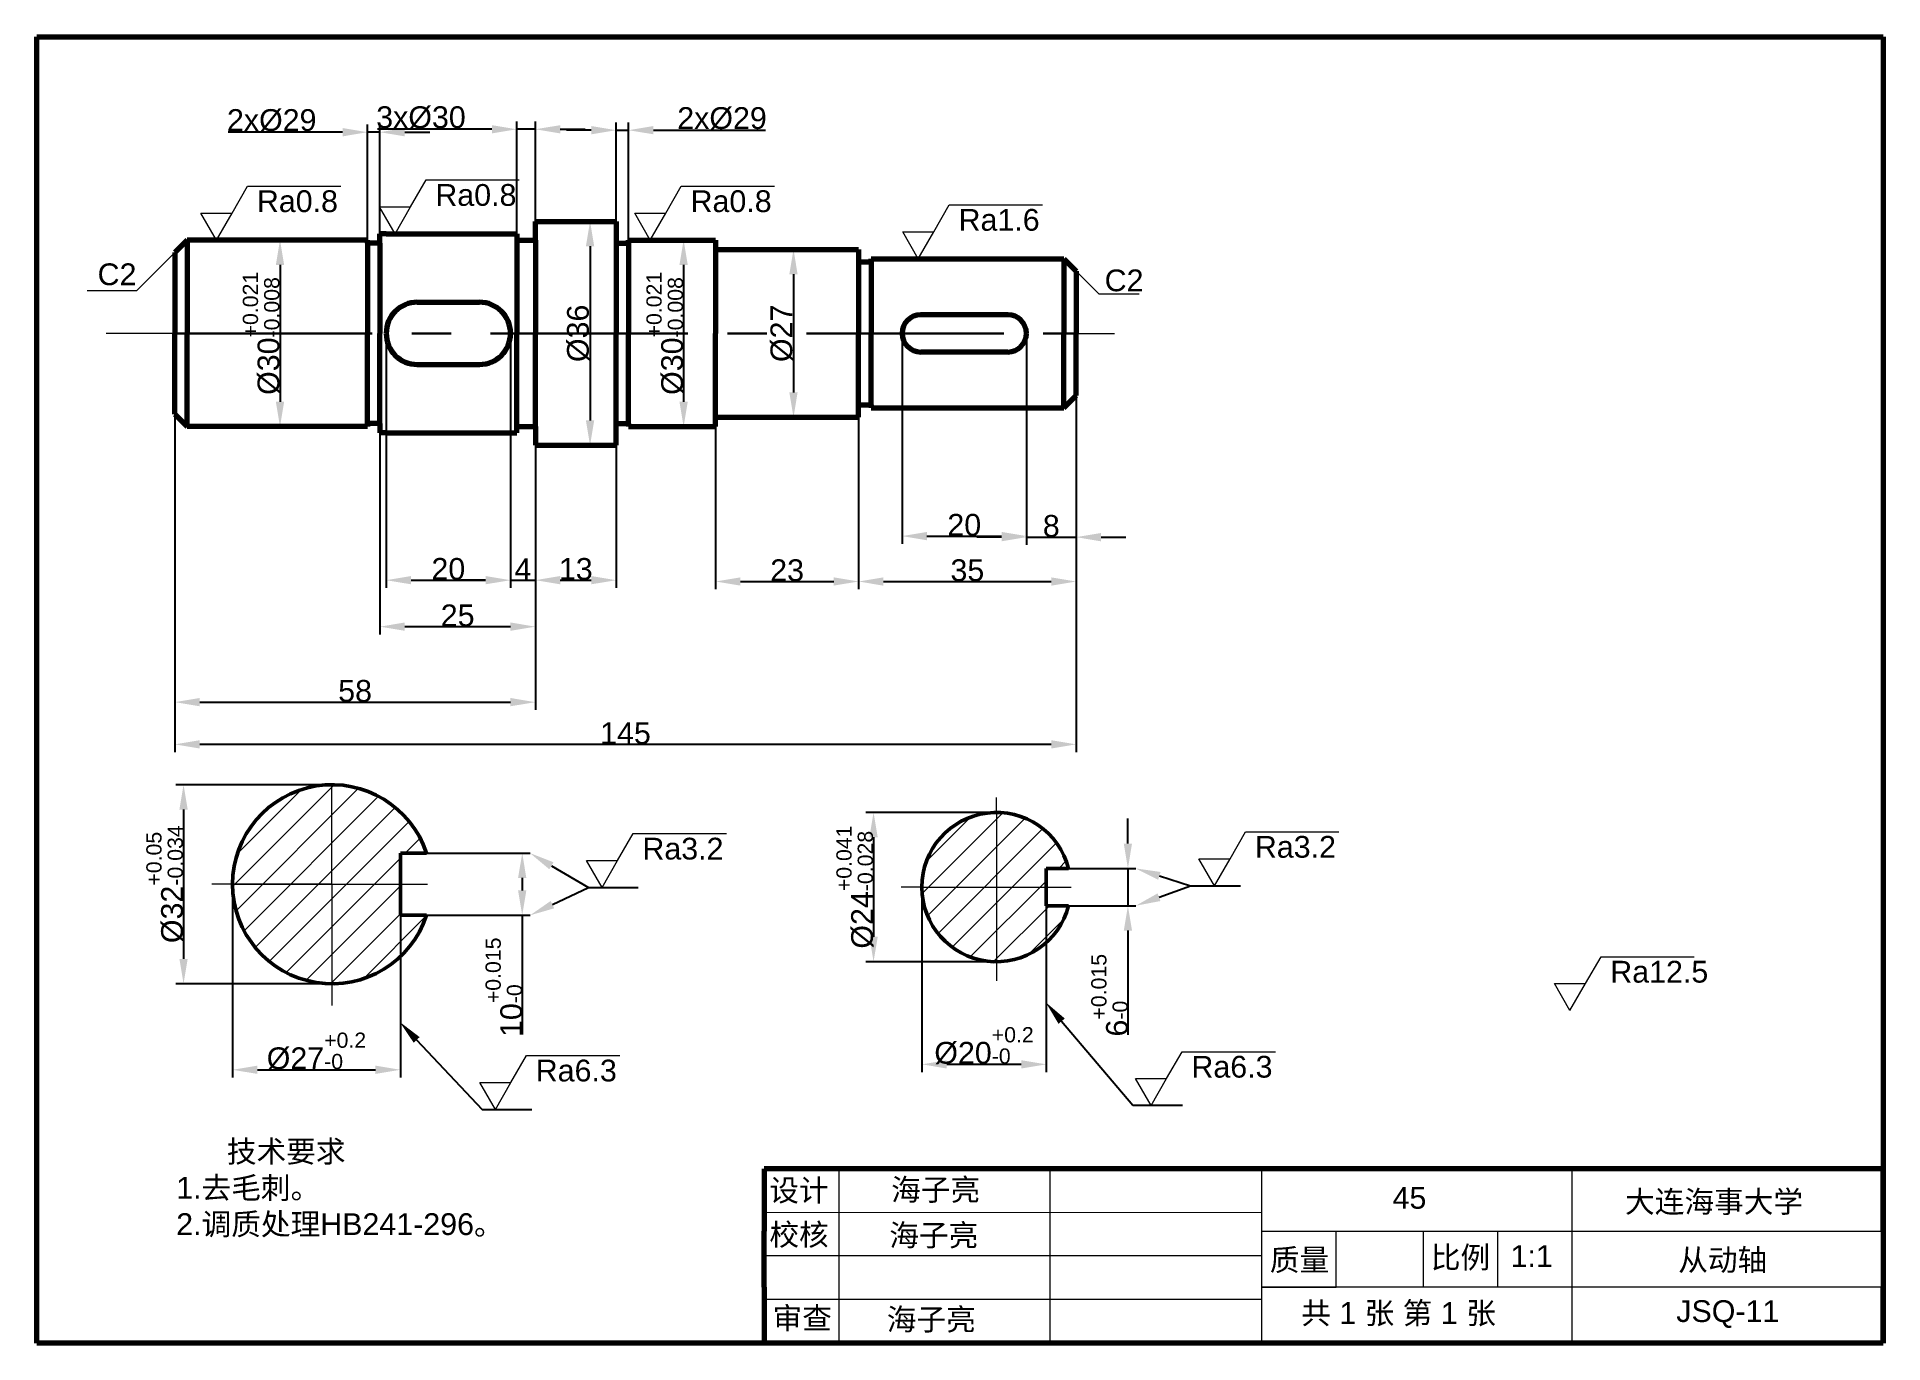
# Model space of a CAD drawing. Header units: millimetres. Extents: x 1792 to 2089, y 1855 to 2065.
import ezdxf
from ezdxf import colors
from ezdxf.entities.mleader import LeaderData, LeaderLine
from ezdxf.math import Vec2, Vec3

# ---------------------------------------------------------------- set-up
doc = ezdxf.new("R2010")
doc.units = ezdxf.units.MM
doc.linetypes.add('CENTER', pattern=[50.8, 31.75, -6.35, 6.35, -6.35])
doc.layers.get('0').update_dxf_attribs({"color": 255, "lineweight": 70})
for name, color, linetype, lineweight in [('中心线', 1, 'CENTER', 30), ('粗', 7, 'Continuous', 70), ('粗实线', 7, 'Continuous', 70), ('细实线', 3, 'Continuous', 35)]:
    doc.layers.add(name, color=color, linetype=linetype, lineweight=lineweight)
doc.styles.get("Standard").update_dxf_attribs({"font": 'arial.ttf'})
doc.dimstyles.new('公差', dxfattribs={"dimtxt": 3.5, "dimasz": 4, "dimexe": 1.25, "dimexo": 0, "dimgap": 0, "dimtad": 1, "dimdec": 0, "dimdsep": 46, "dimtxsty": 'Standard', "dimcen": 2.5, "dimadec": 0, "dimazin": 0, "dimtol": 1, "dimtm": 1e-09, "dimtfac": 0.7, "dimtdec": 3, "dimtmove": 0, "dimatfit": 3, "dimfxl": 1, "dimarcsym": 0})
doc.dimstyles.new('直径线性', dxfattribs={"dimtxt": 3.5, "dimasz": 4, "dimexe": 1.25, "dimexo": 0, "dimgap": 0, "dimtad": 1, "dimdsep": 46, "dimtxsty": 'Standard', "dimcen": 2.5, "dimadec": 0, "dimazin": 0, "dimtfac": 1, "dimtmove": 0, "dimatfit": 3, "dimfxl": 1, "dimarcsym": 0})
doc.dimstyles.new('线性', dxfattribs={"dimtxt": 3.5, "dimasz": 4, "dimexe": 1.25, "dimexo": 0, "dimgap": 0, "dimtad": 1, "dimdsep": 46, "dimtxsty": 'Standard', "dimcen": 2.5, "dimadec": 0, "dimazin": 0, "dimtfac": 1, "dimtmove": 0, "dimatfit": 3, "dimfxl": 1, "dimarcsym": 0})

# ---------------------------------------------------------------- blocks, each defined once
blk = doc.blocks.new('*D50')
at = {"layer": 'Defpoints', "color": 0, "lineweight": -2, "transparency": 16777216}
for p, q in [((1871.96, 2002.01), (1871.96, 1968.6)), ((1846.96, 2001.01), (1846.96, 1968.6)), ((1850.96, 1969.85), (1867.96, 1969.85))]:
    blk.add_line(p, q, dxfattribs=at)
at = {"layer": 'Defpoints', "color": 0, "transparency": 16777216}
for p in [(1871.96, 2002.01), (1846.96, 2001.01), (1871.96, 1969.85)]:
    blk.add_point(p, dxfattribs=at)
for points in [[(1850.96, 1970.52), (1850.96, 1969.18), (1846.96, 1969.85)], [(1867.96, 1970.52), (1867.96, 1969.18), (1871.96, 1969.85)]]:
    blk.add_solid(points, dxfattribs=at)
at = {"layer": 'Defpoints', "color": 0, "transparency": 16777216, "insert": (1859.46, 1971.64), "char_height": 3.5, "attachment_point": 5}
blk.add_mtext('25', dxfattribs=at)
blk = doc.blocks.new('*D51')
at = {"layer": 'Defpoints', "color": 0, "lineweight": -2, "transparency": 16777216}
for p, q in [((1847.96, 2017.01), (1847.96, 1976.07)), ((1867.96, 2017.01), (1867.96, 1976.07)), ((1851.96, 1977.32), (1863.96, 1977.32))]:
    blk.add_line(p, q, dxfattribs=at)
at = {"layer": 'Defpoints', "color": 0, "transparency": 16777216}
for p in [(1847.96, 2017.01), (1867.96, 2017.01), (1867.96, 1977.32)]:
    blk.add_point(p, dxfattribs=at)
for points in [[(1851.96, 1977.99), (1851.96, 1976.66), (1847.96, 1977.32)], [(1863.96, 1977.99), (1863.96, 1976.66), (1867.96, 1977.32)]]:
    blk.add_solid(points, dxfattribs=at)
at = {"layer": 'Defpoints', "color": 0, "transparency": 16777216, "insert": (1857.96, 1979.11), "char_height": 3.5, "attachment_point": 5}
blk.add_mtext('20', dxfattribs=at)
blk = doc.blocks.new('*D52')
at = {"layer": 'Defpoints', "color": 0, "lineweight": -2, "transparency": 16777216}
for p, q in [((1867.96, 2017.01), (1867.96, 1976.07)), ((1871.96, 2017.01), (1871.96, 1976.07)), ((1863.96, 1977.32), (1859.96, 1977.32)), ((1867.96, 1977.32), (1871.96, 1977.32)), ((1875.96, 1977.32), (1879.96, 1977.32))]:
    blk.add_line(p, q, dxfattribs=at)
at = {"layer": 'Defpoints', "color": 0, "transparency": 16777216}
for p in [(1867.96, 2017.01), (1871.96, 2017.01), (1871.96, 1977.32)]:
    blk.add_point(p, dxfattribs=at)
for points in [[(1863.96, 1977.99), (1863.96, 1976.66), (1867.96, 1977.32)], [(1875.96, 1977.99), (1875.96, 1976.66), (1871.96, 1977.32)]]:
    blk.add_solid(points, dxfattribs=at)
at = {"layer": 'Defpoints', "color": 0, "transparency": 16777216, "insert": (1869.96, 1979.07), "char_height": 3.5, "attachment_point": 5}
blk.add_mtext('4', dxfattribs=at)
blk = doc.blocks.new('*D53')
at = {"layer": 'Defpoints', "color": 0, "lineweight": -2, "transparency": 16777216}
for p, q in [((1958.96, 2007.01), (1958.96, 1949.68)), ((1813.96, 2004.01), (1813.96, 1949.68)), ((1817.96, 1950.93), (1954.96, 1950.93))]:
    blk.add_line(p, q, dxfattribs=at)
at = {"layer": 'Defpoints', "color": 0, "transparency": 16777216}
for p in [(1958.96, 2007.01), (1813.96, 2004.01), (1958.96, 1950.93)]:
    blk.add_point(p, dxfattribs=at)
for points in [[(1817.96, 1951.59), (1817.96, 1950.26), (1813.96, 1950.93)], [(1954.96, 1951.59), (1954.96, 1950.26), (1958.96, 1950.93)]]:
    blk.add_solid(points, dxfattribs=at)
at = {"layer": 'Defpoints', "color": 0, "transparency": 16777216, "insert": (1886.46, 1952.71), "char_height": 3.5, "attachment_point": 5}
blk.add_mtext('145', dxfattribs=at)
blk = doc.blocks.new('*D54')
at = {"layer": 'Defpoints', "color": 0, "lineweight": -2, "transparency": 16777216}
for p, q in [((1813.96, 2004.01), (1813.96, 1956.46)), ((1871.96, 2002.01), (1871.96, 1956.46)), ((1817.96, 1957.71), (1867.96, 1957.71))]:
    blk.add_line(p, q, dxfattribs=at)
at = {"layer": 'Defpoints', "color": 0, "transparency": 16777216}
for p in [(1813.96, 2004.01), (1871.96, 2002.01), (1871.96, 1957.71)]:
    blk.add_point(p, dxfattribs=at)
for points in [[(1817.96, 1958.38), (1817.96, 1957.05), (1813.96, 1957.71)], [(1867.96, 1958.38), (1867.96, 1957.05), (1871.96, 1957.71)]]:
    blk.add_solid(points, dxfattribs=at)
at = {"layer": 'Defpoints', "color": 0, "transparency": 16777216, "insert": (1842.96, 1959.5), "char_height": 3.5, "attachment_point": 5}
blk.add_mtext('58', dxfattribs=at)
blk = doc.blocks.new('*D55')
at = {"layer": 'Defpoints', "color": 0, "lineweight": -2, "transparency": 16777216}
for p, q in [((1871.96, 1999.01), (1871.96, 1976.07)), ((1884.96, 1999.01), (1884.96, 1976.07)), ((1875.96, 1977.32), (1880.96, 1977.32))]:
    blk.add_line(p, q, dxfattribs=at)
at = {"layer": 'Defpoints', "color": 0, "transparency": 16777216}
for p in [(1871.96, 1999.01), (1884.96, 1999.01), (1884.96, 1977.32)]:
    blk.add_point(p, dxfattribs=at)
for points in [[(1875.96, 1977.99), (1875.96, 1976.66), (1871.96, 1977.32)], [(1880.96, 1977.99), (1880.96, 1976.66), (1884.96, 1977.32)]]:
    blk.add_solid(points, dxfattribs=at)
at = {"layer": 'Defpoints', "color": 0, "transparency": 16777216, "insert": (1878.46, 1979.11), "char_height": 3.5, "attachment_point": 5}
blk.add_mtext('13', dxfattribs=at)
blk = doc.blocks.new('*D56')
at = {"layer": 'Defpoints', "color": 0, "lineweight": -2, "transparency": 16777216}
for p, q in [((1900.96, 2003.51), (1900.96, 1975.86)), ((1923.96, 2003.51), (1923.96, 1975.86)), ((1904.96, 1977.11), (1919.96, 1977.11))]:
    blk.add_line(p, q, dxfattribs=at)
at = {"layer": 'Defpoints', "color": 0, "transparency": 16777216}
for p in [(1900.96, 2003.51), (1923.96, 2003.51), (1923.96, 1977.11)]:
    blk.add_point(p, dxfattribs=at)
for points in [[(1904.96, 1977.78), (1904.96, 1976.45), (1900.96, 1977.11)], [(1919.96, 1977.78), (1919.96, 1976.45), (1923.96, 1977.11)]]:
    blk.add_solid(points, dxfattribs=at)
at = {"layer": 'Defpoints', "color": 0, "transparency": 16777216, "insert": (1912.46, 1978.9), "char_height": 3.5, "attachment_point": 5}
blk.add_mtext('23', dxfattribs=at)
blk = doc.blocks.new('*D57')
at = {"layer": 'Defpoints', "color": 0, "lineweight": -2, "transparency": 16777216}
for p, q in [((1923.96, 2017.01), (1923.96, 1975.86)), ((1958.96, 2017.01), (1958.96, 1975.86)), ((1927.96, 1977.11), (1954.96, 1977.11))]:
    blk.add_line(p, q, dxfattribs=at)
at = {"layer": 'Defpoints', "color": 0, "transparency": 16777216}
for p in [(1923.96, 2017.01), (1958.96, 2017.01), (1958.96, 1977.11)]:
    blk.add_point(p, dxfattribs=at)
for points in [[(1927.96, 1977.77), (1927.96, 1976.44), (1923.96, 1977.11)], [(1954.96, 1977.77), (1954.96, 1976.44), (1958.96, 1977.11)]]:
    blk.add_solid(points, dxfattribs=at)
at = {"layer": 'Defpoints', "color": 0, "transparency": 16777216, "insert": (1941.46, 1978.9), "char_height": 3.5, "attachment_point": 5}
blk.add_mtext('35', dxfattribs=at)
blk = doc.blocks.new('*D58')
at = {"layer": 'Defpoints', "color": 0, "lineweight": -2, "transparency": 16777216}
for p, q in [((1930.96, 2017.01), (1930.96, 1983.16)), ((1950.96, 2017.01), (1950.96, 1983.16)), ((1934.96, 1984.41), (1946.96, 1984.41))]:
    blk.add_line(p, q, dxfattribs=at)
at = {"layer": 'Defpoints', "color": 0, "transparency": 16777216}
for p in [(1930.96, 2017.01), (1950.96, 2017.01), (1950.96, 1984.41)]:
    blk.add_point(p, dxfattribs=at)
for points in [[(1934.96, 1985.08), (1934.96, 1983.74), (1930.96, 1984.41)], [(1946.96, 1985.08), (1946.96, 1983.74), (1950.96, 1984.41)]]:
    blk.add_solid(points, dxfattribs=at)
at = {"layer": 'Defpoints', "color": 0, "transparency": 16777216, "insert": (1940.96, 1986.2), "char_height": 3.5, "attachment_point": 5}
blk.add_mtext('20', dxfattribs=at)
blk = doc.blocks.new('*D59')
at = {"layer": 'Defpoints', "color": 0, "lineweight": -2, "transparency": 16777216}
for p, q in [((1950.96, 2017.01), (1950.96, 1982.99)), ((1958.96, 2017.01), (1958.96, 1982.99)), ((1946.96, 1984.24), (1942.96, 1984.24)), ((1950.96, 1984.24), (1958.96, 1984.24)), ((1962.96, 1984.24), (1966.96, 1984.24))]:
    blk.add_line(p, q, dxfattribs=at)
at = {"layer": 'Defpoints', "color": 0, "transparency": 16777216}
for p in [(1950.96, 2017.01), (1958.96, 2017.01), (1958.96, 1984.24)]:
    blk.add_point(p, dxfattribs=at)
for points in [[(1946.96, 1984.91), (1946.96, 1983.57), (1950.96, 1984.24)], [(1962.96, 1984.91), (1962.96, 1983.57), (1958.96, 1984.24)]]:
    blk.add_solid(points, dxfattribs=at)
at = {"layer": 'Defpoints', "color": 0, "transparency": 16777216, "insert": (1954.96, 1986.03), "char_height": 3.5, "attachment_point": 5}
blk.add_mtext('8', dxfattribs=at)
blk = doc.blocks.new('*D60')
at = {"color": 0, "lineweight": -2, "transparency": 16777216}
for p, q in [((1840.96, 2049.35), (1822.53, 2049.35)), ((1844.96, 2031.51), (1844.96, 2050.6)), ((1846.96, 2049.35), (1844.96, 2049.35)), ((1846.96, 2031.51), (1846.96, 2050.6)), ((1850.96, 2049.35), (1854.96, 2049.35))]:
    blk.add_line(p, q, dxfattribs=at)
at = {"color": 0, "transparency": 16777216}
for points in [[(1840.96, 2050.02), (1840.96, 2048.68), (1844.96, 2049.35)], [(1850.96, 2050.02), (1850.96, 2048.68), (1846.96, 2049.35)]]:
    blk.add_solid(points, dxfattribs=at)
at = {"layer": 'Defpoints', "color": 0, "transparency": 16777216}
for p in [(1846.96, 2049.35), (1844.96, 2031.51), (1846.96, 2031.51)]:
    blk.add_point(p, dxfattribs=at)
at = {"color": 0, "lineweight": 20, "transparency": 16777216, "insert": (1829.55, 2051.24), "char_height": 3.5, "attachment_point": 5}
blk.add_mtext('2x%%C29', dxfattribs=at)
blk = doc.blocks.new('*D61')
at = {"color": 0, "lineweight": -2, "transparency": 16777216}
for p, q in [((1864.96, 2049.82), (1846.58, 2049.82)), ((1868.96, 2032.01), (1868.96, 2051.07)), ((1871.96, 2049.82), (1868.96, 2049.82)), ((1871.96, 2032.01), (1871.96, 2051.07)), ((1875.96, 2049.82), (1879.96, 2049.82))]:
    blk.add_line(p, q, dxfattribs=at)
at = {"color": 0, "transparency": 16777216}
for points in [[(1864.96, 2050.48), (1864.96, 2049.15), (1868.96, 2049.82)], [(1875.96, 2050.48), (1875.96, 2049.15), (1871.96, 2049.82)]]:
    blk.add_solid(points, dxfattribs=at)
at = {"layer": 'Defpoints', "color": 0, "transparency": 16777216}
for p in [(1871.96, 2049.82), (1868.96, 2032.01), (1871.96, 2032.01)]:
    blk.add_point(p, dxfattribs=at)
at = {"color": 0, "lineweight": 20, "transparency": 16777216, "insert": (1853.56, 2051.7), "char_height": 3.5, "attachment_point": 5}
blk.add_mtext('3x%%C30', dxfattribs=at)
blk = doc.blocks.new('*D62')
at = {"color": 0, "lineweight": -2, "transparency": 16777216}
for p, q in [((1880.96, 2049.67), (1876.96, 2049.67)), ((1884.96, 2031.51), (1884.96, 2050.92)), ((1884.96, 2049.67), (1886.96, 2049.67)), ((1886.96, 2031.51), (1886.96, 2050.92)), ((1890.96, 2049.67), (1909.01, 2049.67))]:
    blk.add_line(p, q, dxfattribs=at)
at = {"color": 0, "transparency": 16777216}
for points in [[(1880.96, 2050.34), (1880.96, 2049.01), (1884.96, 2049.67)], [(1890.96, 2050.34), (1890.96, 2049.01), (1886.96, 2049.67)]]:
    blk.add_solid(points, dxfattribs=at)
at = {"layer": 'Defpoints', "color": 0, "transparency": 16777216}
for p in [(1886.96, 2049.67), (1884.96, 2031.51), (1886.96, 2031.51)]:
    blk.add_point(p, dxfattribs=at)
at = {"color": 0, "lineweight": 20, "transparency": 16777216, "insert": (1901.99, 2051.56), "char_height": 3.5, "attachment_point": 5}
blk.add_mtext('2x%%C29', dxfattribs=at)
blk = doc.blocks.new('*D63')
at = {"color": 0, "lineweight": -2, "transparency": 16777216}
for p, q in [((1815.96, 2032.01), (1832.13, 2032.01)), ((1830.88, 2028.01), (1830.88, 2006.01)), ((1815.96, 2002.01), (1832.13, 2002.01))]:
    blk.add_line(p, q, dxfattribs=at)
at = {"color": 0, "transparency": 16777216}
for points in [[(1830.21, 2028.01), (1831.55, 2028.01), (1830.88, 2032.01)], [(1830.21, 2006.01), (1831.55, 2006.01), (1830.88, 2002.01)]]:
    blk.add_solid(points, dxfattribs=at)
at = {"layer": 'Defpoints', "color": 0, "transparency": 16777216}
for p in [(1815.96, 2032.01), (1815.96, 2002.01), (1830.88, 2002.01)]:
    blk.add_point(p, dxfattribs=at)
at = {"color": 0, "lineweight": 20, "transparency": 16777216, "insert": (1827.9, 2017.01), "char_height": 3.5, "attachment_point": 5, "rotation": 90}
blk.add_mtext('%%C30{\\H2.45;\\S+0.021^ -0.008;}', dxfattribs=at)
blk = doc.blocks.new('*D64')
at = {"color": 0, "lineweight": -2, "transparency": 16777216}
for p, q in [((1884.96, 2035.01), (1879.51, 2035.01)), ((1880.76, 2031.01), (1880.76, 2003.01)), ((1884.96, 1999.01), (1879.51, 1999.01))]:
    blk.add_line(p, q, dxfattribs=at)
at = {"color": 0, "transparency": 16777216}
for points in [[(1880.09, 2031.01), (1881.43, 2031.01), (1880.76, 2035.01)], [(1880.09, 2003.01), (1881.43, 2003.01), (1880.76, 1999.01)]]:
    blk.add_solid(points, dxfattribs=at)
at = {"layer": 'Defpoints', "color": 0, "transparency": 16777216}
for p in [(1884.96, 2035.01), (1880.76, 1999.01), (1884.96, 1999.01)]:
    blk.add_point(p, dxfattribs=at)
at = {"color": 0, "lineweight": 20, "transparency": 16777216, "insert": (1878.87, 2017.01), "char_height": 3.5, "attachment_point": 5, "rotation": 90}
blk.add_mtext('%%c36', dxfattribs=at)
blk = doc.blocks.new('*D65')
at = {"color": 0, "lineweight": -2, "transparency": 16777216}
for p, q in [((1900.96, 2030.51), (1914.74, 2030.51)), ((1913.49, 2026.51), (1913.49, 2007.51)), ((1900.96, 2003.51), (1914.74, 2003.51))]:
    blk.add_line(p, q, dxfattribs=at)
at = {"color": 0, "transparency": 16777216}
for points in [[(1912.82, 2026.51), (1914.15, 2026.51), (1913.49, 2030.51)], [(1912.82, 2007.51), (1914.15, 2007.51), (1913.49, 2003.51)]]:
    blk.add_solid(points, dxfattribs=at)
at = {"layer": 'Defpoints', "color": 0, "transparency": 16777216}
for p in [(1900.96, 2030.51), (1900.96, 2003.51), (1913.49, 2003.51)]:
    blk.add_point(p, dxfattribs=at)
at = {"color": 0, "lineweight": 20, "transparency": 16777216, "insert": (1911.6, 2017.01), "char_height": 3.5, "attachment_point": 5, "rotation": 90}
blk.add_mtext('%%c27', dxfattribs=at)
blk = doc.blocks.new('*D66')
at = {"color": 0, "lineweight": -2, "transparency": 16777216}
for p, q in [((1886.96, 2032.01), (1897.06, 2032.01)), ((1895.81, 2028.01), (1895.81, 2006.01)), ((1886.96, 2002.01), (1897.06, 2002.01))]:
    blk.add_line(p, q, dxfattribs=at)
at = {"color": 0, "transparency": 16777216}
for points in [[(1895.14, 2028.01), (1896.48, 2028.01), (1895.81, 2032.01)], [(1895.14, 2006.01), (1896.48, 2006.01), (1895.81, 2002.01)]]:
    blk.add_solid(points, dxfattribs=at)
at = {"layer": 'Defpoints', "color": 0, "transparency": 16777216}
for p in [(1886.96, 2032.01), (1886.96, 2002.01), (1895.81, 2002.01)]:
    blk.add_point(p, dxfattribs=at)
at = {"color": 0, "lineweight": 20, "transparency": 16777216, "insert": (1892.83, 2017.01), "char_height": 3.5, "attachment_point": 5, "rotation": 90}
blk.add_mtext('%%C30{\\H2.45;\\S+0.021^ -0.008;}', dxfattribs=at)
blk = doc.blocks.new('新块')
at = {"layer": '细实线', "lineweight": 20}
for p, q in [((2.5, 4.33), (5, 8.66)), ((5, 8.66), (20, 8.66)), ((-2.5, 4.33), (2.5, 4.33)), ((0, 0), (-2.5, 4.33)), ((0, 0), (2.5, 4.33))]:
    blk.add_line(p, q, dxfattribs=at)
blk.add_attdef('RA', (6.49, 4.5), '', height=3.5, dxfattribs=at)
blk = doc.blocks.new('粗糙度')
at = {"layer": '细实线', "lineweight": 20}
for p, q in [((2.5, 4.33), (5, 8.66)), ((5, 8.66), (20, 8.66)), ((-2.5, 4.33), (2.5, 4.33)), ((0, 0), (-2.5, 4.33)), ((0, 0), (2.5, 4.33))]:
    blk.add_line(p, q, dxfattribs=at)
blk.add_attdef('RA', (6.49, 4.5), '', height=3.5, dxfattribs=at)
blk = doc.blocks.new('*D67')
at = {"layer": 'Defpoints', "color": 0, "transparency": 16777216}
for p in [(1839.24, 1944.44), (1815.36, 1912.44), (1839.24, 1912.44)]:
    blk.add_point(p, dxfattribs=at)
at = {"layer": '细实线', "color": 0, "lineweight": -2, "transparency": 16777216}
for p, q in [((1839.24, 1944.44), (1814.11, 1944.44)), ((1815.36, 1940.44), (1815.36, 1916.44)), ((1839.24, 1912.44), (1814.11, 1912.44))]:
    blk.add_line(p, q, dxfattribs=at)
at = {"layer": '细实线', "color": 0, "transparency": 16777216}
for points in [[(1814.7, 1940.44), (1816.03, 1940.44), (1815.36, 1944.44)], [(1814.7, 1916.44), (1816.03, 1916.44), (1815.36, 1912.44)]]:
    blk.add_solid(points, dxfattribs=at)
at = {"layer": '细实线', "color": 0, "lineweight": 20, "transparency": 16777216, "insert": (1812.38, 1928.44), "char_height": 3.5, "attachment_point": 5, "rotation": 90}
blk.add_mtext('%%C32{\\H2.45;\\S+0.05^ -0.034;}', dxfattribs=at)
blk = doc.blocks.new('*D68')
at = {"layer": 'Defpoints', "color": 0, "transparency": 16777216}
for p in [(1823.24, 1928.44), (1850.24, 1928.44), (1850.24, 1898.6)]:
    blk.add_point(p, dxfattribs=at)
at = {"layer": '细实线', "color": 0, "lineweight": -2, "transparency": 16777216}
for p, q in [((1823.24, 1928.44), (1823.24, 1897.35)), ((1850.24, 1928.44), (1850.24, 1897.35)), ((1827.24, 1898.6), (1846.24, 1898.6))]:
    blk.add_line(p, q, dxfattribs=at)
at = {"layer": '细实线', "color": 0, "transparency": 16777216}
for points in [[(1827.24, 1899.27), (1827.24, 1897.94), (1823.24, 1898.6)], [(1846.24, 1899.27), (1846.24, 1897.94), (1850.24, 1898.6)]]:
    blk.add_solid(points, dxfattribs=at)
at = {"layer": '细实线', "color": 0, "lineweight": 20, "transparency": 16777216, "insert": (1836.74, 1901.58), "char_height": 3.5, "attachment_point": 5}
blk.add_mtext('%%C27{\\H2.45;\\S+0.2^ -0;}', dxfattribs=at)
blk = doc.blocks.new('*D69')
at = {"layer": 'Defpoints', "color": 0, "transparency": 16777216}
for p in [(1854.44, 1933.44), (1854.44, 1923.44), (1869.85, 1923.44)]:
    blk.add_point(p, dxfattribs=at)
at = {"layer": '细实线', "color": 0, "lineweight": -2, "transparency": 16777216}
for p, q in [((1854.44, 1933.44), (1871.1, 1933.44)), ((1869.85, 1929.44), (1869.85, 1927.44)), ((1854.44, 1923.44), (1871.1, 1923.44)), ((1869.85, 1923.44), (1869.85, 1904.29))]:
    blk.add_line(p, q, dxfattribs=at)
at = {"layer": '细实线', "color": 0, "transparency": 16777216}
for points in [[(1869.18, 1929.44), (1870.51, 1929.44), (1869.85, 1933.44)], [(1869.18, 1927.44), (1870.51, 1927.44), (1869.85, 1923.44)]]:
    blk.add_solid(points, dxfattribs=at)
at = {"layer": '细实线', "color": 0, "lineweight": 20, "transparency": 16777216, "insert": (1866.91, 1911.87), "char_height": 3.5, "attachment_point": 5, "rotation": 90}
blk.add_mtext('10{\\H2.45;\\S+0.015^ -0;}', dxfattribs=at)
blk = doc.blocks.new('*D70')
at = {"layer": 'Defpoints', "color": 0, "transparency": 16777216}
for p in [(1946.14, 1939.98), (1926.37, 1915.98), (1946.14, 1915.98)]:
    blk.add_point(p, dxfattribs=at)
at = {"layer": '细实线', "color": 0, "lineweight": -2, "transparency": 16777216}
for p, q in [((1946.14, 1939.98), (1925.12, 1939.98)), ((1926.37, 1935.98), (1926.37, 1919.98)), ((1946.14, 1915.98), (1925.12, 1915.98))]:
    blk.add_line(p, q, dxfattribs=at)
at = {"layer": '细实线', "color": 0, "transparency": 16777216}
for points in [[(1925.7, 1935.98), (1927.04, 1935.98), (1926.37, 1939.98)], [(1925.7, 1919.98), (1927.04, 1919.98), (1926.37, 1915.98)]]:
    blk.add_solid(points, dxfattribs=at)
at = {"layer": '细实线', "color": 0, "lineweight": 20, "transparency": 16777216, "insert": (1923.39, 1927.98), "char_height": 3.5, "attachment_point": 5, "rotation": 90}
blk.add_mtext('%%C24{\\H2.45;\\S+0.041^ -0.028;}', dxfattribs=at)
blk = doc.blocks.new('*D71')
at = {"layer": 'Defpoints', "color": 0, "transparency": 16777216}
for p in [(1934.14, 1927.98), (1954.14, 1927.98), (1954.14, 1899.48)]:
    blk.add_point(p, dxfattribs=at)
at = {"layer": '细实线', "color": 0, "lineweight": -2, "transparency": 16777216}
for p, q in [((1934.14, 1927.98), (1934.14, 1898.23)), ((1954.14, 1927.98), (1954.14, 1898.23)), ((1938.14, 1899.48), (1950.14, 1899.48))]:
    blk.add_line(p, q, dxfattribs=at)
at = {"layer": '细实线', "color": 0, "transparency": 16777216}
for points in [[(1938.14, 1900.14), (1938.14, 1898.81), (1934.14, 1899.48)], [(1950.14, 1900.14), (1950.14, 1898.81), (1954.14, 1899.48)]]:
    blk.add_solid(points, dxfattribs=at)
at = {"layer": '细实线', "color": 0, "lineweight": 20, "transparency": 16777216, "insert": (1944.14, 1902.46), "char_height": 3.5, "attachment_point": 5}
blk.add_mtext('%%C20{\\H2.45;\\S+0.2^ -0;}', dxfattribs=at)
blk = doc.blocks.new('*D72')
at = {"layer": 'Defpoints', "color": 0, "transparency": 16777216}
for p in [(1957.76, 1930.98), (1957.76, 1924.98), (1967.29, 1924.98)]:
    blk.add_point(p, dxfattribs=at)
at = {"layer": '细实线', "color": 0, "lineweight": -2, "transparency": 16777216}
for p, q in [((1967.29, 1934.98), (1967.29, 1938.98)), ((1957.76, 1930.98), (1968.54, 1930.98)), ((1967.29, 1930.98), (1967.29, 1924.98)), ((1957.76, 1924.98), (1968.54, 1924.98)), ((1967.29, 1920.98), (1967.29, 1904.21))]:
    blk.add_line(p, q, dxfattribs=at)
at = {"layer": '细实线', "color": 0, "transparency": 16777216}
for points in [[(1966.62, 1934.98), (1967.95, 1934.98), (1967.29, 1930.98)], [(1966.62, 1920.98), (1967.95, 1920.98), (1967.29, 1924.98)]]:
    blk.add_solid(points, dxfattribs=at)
at = {"layer": '细实线', "color": 0, "lineweight": 20, "transparency": 16777216, "insert": (1964.35, 1910.59), "char_height": 3.5, "attachment_point": 5, "rotation": 90}
blk.add_mtext('6{\\H2.45;\\S+0.015^ -0;}', dxfattribs=at)

msp = doc.modelspace()

# ---------------------------------------------------------------- hatches: boundary and pattern name
at = {"layer": '细实线', "lineweight": 20}
h = msp.add_hatch(dxfattribs=at)
h.set_pattern_fill('ANSI31', color=256)
h.set_pattern_definition([(45, (462.6868, 1205.1328), (-2.245064, 2.245064), [])])
h.paths.add_polyline_path([(1839.245, 1944.437, 0.4142136), (1823.245, 1928.437), (1839.245, 1928.437)])
h.paths.add_polyline_path([(1839.245, 1928.437), (1823.245, 1928.437, 0.4142136), (1839.245, 1912.437)])
h.paths.add_polyline_path([(1850.245, 1933.437), (1854.443, 1933.437, 0.3239072), (1839.245, 1944.437), (1839.245, 1928.437), (1850.245, 1928.437)])
h.paths.add_polyline_path([(1854.443, 1923.437), (1850.245, 1923.437), (1850.245, 1928.437), (1839.245, 1928.437), (1839.245, 1912.437, 0.3239072)])
h = msp.add_hatch(dxfattribs=at)
h.set_pattern_fill('ANSI31', color=256)
h.set_pattern_definition([(45, (462.6868, 1187.3405), (-2.245064, 2.245064), [])])
h.paths.add_polyline_path([(1946.136, 1939.978, 0.4142136), (1934.136, 1927.978), (1946.136, 1927.978)])
h.paths.add_polyline_path([(1957.755, 1924.978), (1954.136, 1924.978), (1954.136, 1927.978), (1946.136, 1927.978), (1946.136, 1915.978, 0.3419987)])
h.paths.add_polyline_path([(1946.136, 1927.978), (1934.136, 1927.978, 0.4142136), (1946.136, 1915.978)])
h.paths.add_polyline_path([(1954.136, 1930.978), (1957.755, 1930.978, 0.3419987), (1946.136, 1939.978), (1946.136, 1927.978), (1954.136, 1927.978)])

# ---------------------------------------------------------------- linework, layer by layer
at = {"lineweight": 20}
for p, q in [((1813.962, 2030.009), (1807.816, 2023.863)), ((1956.962, 2029.009), (1958.962, 2027.009)), ((1956.962, 2029.009), (1958.962, 2027.009)), ((1958.962, 2027.009), (1962.593, 2023.379)), ((1908.775, 1882.665), (1920.775, 1882.665)), ((1908.775, 1882.665), (1908.775, 1875.665)), ((1920.775, 1882.665), (1920.775, 1854.665)), ((1954.775, 1854.665), (1954.775, 1882.665)), ((1954.775, 1882.665), (1988.775, 1882.665)), ((1988.775, 1882.665), (1988.775, 1854.665)), ((2038.775, 1854.665), (2038.775, 1882.665)), ((1908.775, 1875.665), (1988.775, 1875.696)), ((1988.775, 1875.696), (1988.775, 1868.696)), ((1988.775, 1872.665), (2088.775, 1872.665)), ((2000.775, 1863.665), (2000.775, 1872.665)), ((2014.775, 1872.665), (2014.775, 1863.665)), ((2026.775, 1863.665), (2026.775, 1872.665)), ((1988.775, 1868.696), (1908.775, 1868.696)), ((1908.775, 1868.696), (1908.775, 1861.696)), ((2088.775, 1863.665), (1988.775, 1863.665)), ((1988.775, 1863.665), (2000.775, 1863.665)), ((1908.775, 1861.696), (1988.775, 1861.696)), ((1920.775, 1854.665), (1954.775, 1854.665)), ((1988.775, 1854.665), (2038.775, 1854.665))]:
    msp.add_line(p, q, dxfattribs=at)
at = {"color": 3, "lineweight": 20}
for p, q in [((1807.816, 2023.863), (1799.88, 2023.863)), ((1962.593, 2023.379), (1969.12, 2023.379))]:
    msp.add_line(p, q, dxfattribs=at)
at = {"layer": '中心线', "lineweight": 20}
for p, q in [((1813.962, 2017.009), (1802.918, 2017.009)), ((1958.962, 2017.009), (1965.116, 2017.009)), ((1839.245, 1928.437), (1839.245, 1944.437)), ((1946.136, 1939.978), (1946.136, 1942.383)), ((1946.136, 1939.978), (1946.136, 1915.978)), ((1823.245, 1928.437), (1819.889, 1928.437)), ((1839.245, 1928.437), (1823.245, 1928.437)), ((1823.245, 1928.437), (1850.245, 1928.437)), ((1839.245, 1928.437), (1850.245, 1928.437)), ((1839.245, 1928.437), (1839.245, 1912.437)), ((1850.245, 1928.437), (1854.628, 1928.437)), ((1934.136, 1927.978), (1930.829, 1927.978)), ((1934.136, 1927.978), (1958.136, 1927.978)), ((1946.136, 1915.978), (1946.136, 1912.894)), ((1839.245, 1912.437), (1839.245, 1908.932))]:
    msp.add_line(p, q, dxfattribs=at)
at = {"layer": '中心线'}
msp.add_line((1813.962, 2017.009), (1958.962, 2017.009), dxfattribs=at)
at = {"layer": '粗', "lineweight": 70}
for p, q in [((1791.775, 2064.665), (2088.775, 2064.665)), ((1791.775, 1854.665), (1791.775, 2064.665)), ((2088.775, 1854.665), (1791.775, 1854.665))]:
    msp.add_line(p, q, dxfattribs=at)
at = {"layer": '粗实线', "lineweight": 70}
for p, q in [((2088.775, 2064.665), (2088.775, 1854.665)), ((2088.775, 1882.665), (1908.775, 1882.665)), ((1908.775, 1882.665), (1908.775, 1872.665)), ((2088.775, 1872.665), (2088.775, 1882.665)), ((1908.775, 1863.665), (1908.775, 1872.665)), ((1908.775, 1863.665), (1908.775, 1854.665)), ((2088.775, 1854.665), (2088.775, 1863.665))]:
    msp.add_line(p, q, dxfattribs=at)
at = {"layer": '粗实线'}
for p, q in [((1871.962, 2032.009), (1871.962, 2035.009)), ((1871.962, 2035.009), (1884.962, 2035.009)), ((1884.962, 2035.009), (1884.962, 2031.509)), ((1815.962, 2032.009), (1813.962, 2030.009)), ((1844.962, 2032.009), (1815.962, 2032.009)), ((1815.962, 2032.009), (1815.962, 2017.009)), ((1844.962, 2031.509), (1844.962, 2032.009)), ((1846.962, 2031.509), (1844.962, 2031.509)), ((1844.962, 2031.509), (1844.962, 2017.009)), ((1846.962, 2031.509), (1846.962, 2033.009)), ((1847.962, 2033.009), (1846.962, 2033.009)), ((1846.962, 2031.509), (1846.962, 2017.009)), ((1847.962, 2033.009), (1868.962, 2033.009)), ((1868.962, 2033.009), (1868.962, 2032.009)), ((1868.962, 2032.009), (1871.962, 2032.009)), ((1868.962, 2032.009), (1868.962, 2017.009)), ((1871.962, 2032.009), (1871.962, 2017.009)), ((1884.962, 2031.509), (1886.962, 2031.509)), ((1884.962, 2031.509), (1884.962, 2017.009)), ((1886.962, 2031.509), (1886.962, 2032.009)), ((1886.962, 2032.009), (1900.962, 2032.009)), ((1886.962, 2031.509), (1886.962, 2017.009)), ((1900.962, 2032.009), (1900.962, 2030.509)), ((1813.962, 2030.009), (1813.962, 2017.009)), ((1900.962, 2030.509), (1923.962, 2030.509)), ((1900.962, 2030.509), (1900.962, 2017.009)), ((1923.962, 2030.509), (1923.962, 2028.509)), ((1925.962, 2028.509), (1925.962, 2029.009)), ((1925.962, 2029.009), (1956.962, 2029.009)), ((1956.962, 2029.009), (1956.962, 2017.009)), ((1956.962, 2029.009), (1958.962, 2027.009)), ((1923.962, 2028.509), (1925.962, 2028.509)), ((1923.962, 2028.509), (1923.962, 2017.009)), ((1925.962, 2028.509), (1925.962, 2017.009)), ((1958.962, 2027.009), (1958.962, 2017.009)), ((1852.962, 2022.009), (1862.962, 2022.009)), ((1947.962, 2020.009), (1933.962, 2020.009)), ((1813.962, 2004.009), (1813.962, 2017.009)), ((1815.962, 2002.009), (1815.962, 2017.009)), ((1844.962, 2002.509), (1844.962, 2017.009)), ((1846.962, 2002.509), (1846.962, 2017.009)), ((1868.962, 2002.009), (1868.962, 2017.009)), ((1871.962, 2002.009), (1871.962, 2017.009)), ((1884.962, 2002.509), (1884.962, 2017.009)), ((1886.962, 2002.509), (1886.962, 2017.009)), ((1900.962, 2003.509), (1900.962, 2017.009)), ((1923.962, 2005.509), (1923.962, 2017.009)), ((1925.962, 2005.509), (1925.962, 2017.009)), ((1956.962, 2005.009), (1956.962, 2017.009)), ((1958.962, 2007.009), (1958.962, 2017.009)), ((1947.962, 2014.009), (1933.962, 2014.009)), ((1852.962, 2012.009), (1862.962, 2012.009)), ((1923.962, 2003.509), (1923.962, 2005.509)), ((1923.962, 2005.509), (1925.962, 2005.509)), ((1925.962, 2005.509), (1925.962, 2005.009)), ((1925.962, 2005.009), (1956.962, 2005.009)), ((1956.962, 2005.009), (1958.962, 2007.009)), ((1813.962, 2004.009), (1815.962, 2002.009)), ((1844.962, 2002.009), (1815.962, 2002.009)), ((1846.962, 2002.509), (1844.962, 2002.509)), ((1844.962, 2002.509), (1844.962, 2002.009)), ((1846.962, 2002.509), (1846.962, 2001.009)), ((1868.962, 2001.009), (1868.962, 2002.009)), ((1868.962, 2002.009), (1871.962, 2002.009)), ((1871.962, 2002.009), (1871.962, 1999.009)), ((1884.962, 1999.009), (1884.962, 2002.509)), ((1884.962, 2002.509), (1886.962, 2002.509)), ((1886.962, 2002.509), (1886.962, 2002.009)), ((1886.962, 2002.009), (1900.962, 2002.009)), ((1900.962, 2002.009), (1900.962, 2003.509)), ((1900.962, 2003.509), (1923.962, 2003.509)), ((1847.962, 2001.009), (1846.962, 2001.009)), ((1847.962, 2001.009), (1868.962, 2001.009)), ((1871.962, 1999.009), (1884.962, 1999.009))]:
    msp.add_line(p, q, dxfattribs=at)
at = {"layer": '粗实线', "lineweight": 50}
for p, q in [((1854.443, 1933.437), (1850.245, 1933.437)), ((1850.245, 1933.437), (1850.245, 1923.437)), ((1954.136, 1927.978), (1954.136, 1930.978)), ((1954.136, 1930.978), (1957.755, 1930.978)), ((1954.136, 1924.978), (1957.755, 1924.978)), ((1854.443, 1923.437), (1850.245, 1923.437))]:
    msp.add_line(p, q, dxfattribs=at)
at = {"layer": '粗实线'}
for centre, radius, start, end in [((1852.962, 2017.009), 5, 90, 180), ((1862.962, 2017.009), 5, 0, 90), ((1933.962, 2017.009), 3, 90, 180), ((1947.962, 2017.009), 3, 0, 90), ((1852.962, 2017.009), 5, 180, 270), ((1862.962, 2017.009), 5, 270, 0), ((1933.962, 2017.009), 3, 180, 270), ((1947.962, 2017.009), 3, 270, 0)]:
    msp.add_arc(centre, radius, start, end, dxfattribs=at)
at = {"layer": '粗实线', "lineweight": 50}
for centre, radius, start, end in [((1839.245, 1928.437), 16, 18.20996, 341.79004), ((1946.136, 1927.978), 12, 14.47751, 345.52249)]:
    msp.add_arc(centre, radius, start, end, dxfattribs=at)
at = {"layer": '细实线', "lineweight": 20}
msp.add_line((1954.136, 1927.978), (1954.136, 1924.978), dxfattribs=at)
at = {"layer": '细实线', "lineweight": 50}
msp.add_line((1954.136, 1924.978), (1954.136, 1927.978), dxfattribs=at)

# ---------------------------------------------------------------- block references
at = {"layer": '中心线', "lineweight": 20}
msp.add_blockref('粗糙度', (2038.396, 1908.121), dxfattribs=at).add_auto_attribs({'RA': 'Ra12.5'})
at = {"layer": '细实线', "lineweight": 20}
for name, p, values in [('新块', (1820.67, 2032.009), {'RA': 'Ra0.8'}), ('新块', (1849.382, 2033.009), {'RA': 'Ra0.8'}), ('新块', (1890.439, 2032.009), {'RA': 'Ra0.8'}), ('粗糙度', (1933.555, 2029.009), {'RA': 'Ra1.6'}), ('粗糙度', (1882.69, 1927.907), {'RA': 'Ra3.2'}), ('粗糙度', (1981.219, 1928.201), {'RA': 'Ra3.2'}), ('粗糙度', (1865.529, 1892.23), {'RA': 'Ra6.3'}), ('粗糙度', (1971.014, 1892.845), {'RA': 'Ra6.3'})]:
    msp.add_blockref(name, p, dxfattribs=at).add_auto_attribs(values)

# ---------------------------------------------------------------- texts
at = {"lineweight": 20}
for s, p in [('      技术要求', (1814.181, 1883.717)), ('1.去毛刺。', (1814.181, 1877.877)), ('设计', (1909.589, 1877.477)), ('海子亮', (1929.203, 1877.581)), ('45', (2009.862, 1876.258)), ('大连海事大学', (2047.265, 1875.648)), ('2.调质处理HB241-296。', (1814.181, 1872.037)), ('校核', (1909.611, 1870.358)), ('海子亮', (1928.898, 1870.256)), ('质量', (1990.117, 1866.289)), ('比例', (2016.02, 1866.696)), ('1:1', (2028.844, 1866.899)), ('从动轴', (2055.815, 1866.289)), ('审查', (1910.12, 1856.929)), ('海子亮', (1928.491, 1856.726)), ('共 1 张 第 1 张', (1995.155, 1857.743)), ('JSQ-11', (2055.509, 1858.048))]:
    msp.add_text(s, height=3.5, dxfattribs=at).set_placement(p)
at = {"color": 3, "lineweight": 20, "char_height": 3.5, "attachment_point": 1}
for width, insert in [(6.27922, (1801.537, 2028.255)), (5.61032, (1963.545, 2027.277))]:
    msp.add_mtext_dynamic_manual_height_columns('C2', width=width, gutter_width=17.5, heights=[0], dxfattribs=dict(at, insert=insert))

# ---------------------------------------------------------------- dimensions: what is measured, and where the dimension line sits
at = {"lineweight": 20}
for base, p1, p2, text, override, picture, middle in [((1846.962, 2049.351), (1844.962, 2031.509), (1846.962, 2031.509), '2x%%C29', {"dimpost": '%%c<>'}, '*D60', (1829.552, 2049.351)), ((1871.962, 2049.818), (1868.962, 2032.009), (1871.962, 2032.009), '3x%%C30', {"dimjust": 1, "dimpost": '%%c<>'}, '*D61', (1853.562, 2049.818))]:
    dim = msp.add_linear_dim(base=base, p1=p1, p2=p2, text=text, dimstyle='直径线性', override=override, dxfattribs=at)
    dim.commit()
    dim.dimension.update_dxf_attribs({"geometry": picture, "text_midpoint": middle, "dimtype": 160})
dim = msp.add_linear_dim(base=(1886.962, 2049.675), p1=(1884.962, 2031.509), p2=(1886.962, 2031.509), text='2x%%C29', dimstyle='直径线性', override={"dimpost": '%%c<>'}, dxfattribs=at)
dim.commit()
dim.dimension.update_dxf_attribs({"geometry": '*D62', "text_midpoint": (1901.986, 2051.56)})
for base, p1, p2, override, picture, middle in [((1830.882, 2002.009), (1815.962, 2032.009), (1815.962, 2002.009), {"dimgap": 0, "dimtol": 1, "dimlim": 0, "dimtp": 0.021, "dimtm": 0.008, "dimtdec": 3}, '*D63', (1827.901, 2017.009)), ((1895.812, 2002.009), (1886.962, 2032.009), (1886.962, 2002.009), {"dimtp": 0.021, "dimtm": 0.008, "dimtdec": 3}, '*D66', (1892.831, 2017.009))]:
    dim = msp.add_linear_dim(base=base, p1=p1, p2=p2, angle=90, text='%%C<>', dimstyle='公差', override=override, dxfattribs=at)
    dim.commit()
    dim.dimension.update_dxf_attribs({"geometry": picture, "text_midpoint": middle})
for base, p1, p2, text, picture, middle in [((1880.759, 1999.009), (1884.962, 2035.009), (1884.962, 1999.009), '%%c36', '*D64', (1878.874, 2017.009)), ((1913.488, 2003.509), (1900.962, 2030.509), (1900.962, 2003.509), '%%c27', '*D65', (1911.603, 2017.009))]:
    dim = msp.add_linear_dim(base=base, p1=p1, p2=p2, angle=90, text=text, dimstyle='线性', dxfattribs=at)
    dim.commit()
    dim.dimension.update_dxf_attribs({"geometry": picture, "text_midpoint": middle})
at = {"layer": 'Defpoints', "color": 3}
for base, p1, p2, picture, middle in [((1867.962, 1977.324), (1847.962, 2017.009), (1867.962, 2017.009), '*D51', (1857.962, 1979.111)), ((1871.962, 1977.324), (1867.962, 2017.009), (1871.962, 2017.009), '*D52', (1869.962, 1979.074)), ((1958.962, 1977.108), (1923.962, 2017.009), (1958.962, 2017.009), '*D57', (1941.462, 1978.896)), ((1950.962, 1984.411), (1930.962, 2017.009), (1950.962, 2017.009), '*D58', (1940.962, 1986.198)), ((1958.962, 1984.239), (1950.962, 2017.009), (1958.962, 2017.009), '*D59', (1954.962, 1986.027)), ((1958.962, 1950.925), (1813.962, 2004.009), (1958.962, 2007.009), '*D53', (1886.462, 1952.712)), ((1871.962, 1957.714), (1813.962, 2004.009), (1871.962, 2002.009), '*D54', (1842.962, 1959.501)), ((1871.962, 1969.85), (1846.962, 2001.009), (1871.962, 2002.009), '*D50', (1859.462, 1971.637)), ((1923.962, 1977.112), (1900.962, 2003.509), (1923.962, 2003.509), '*D56', (1912.462, 1978.9)), ((1884.962, 1977.324), (1871.962, 1999.009), (1884.962, 1999.009), '*D55', (1878.462, 1979.113))]:
    dim = msp.add_linear_dim(base=base, p1=p1, p2=p2, dimstyle='线性', dxfattribs=at)
    dim.commit()
    dim.dimension.update_dxf_attribs({"geometry": picture, "text_midpoint": middle})
at = {"layer": '细实线', "lineweight": 20}
for base, p1, p2, override, picture, middle in [((1815.363, 1912.437), (1839.245, 1944.437), (1839.245, 1912.437), {"dimtp": 0.05, "dimtm": 0.034}, '*D67', (1812.382, 1928.437)), ((1926.37, 1915.978), (1946.136, 1939.978), (1946.136, 1915.978), {"dimtp": 0.041, "dimtm": 0.028}, '*D70', (1923.39, 1927.978))]:
    dim = msp.add_linear_dim(base=base, p1=p1, p2=p2, angle=90, text='%%C<>', dimstyle='公差', override=override, dxfattribs=at)
    dim.commit()
    dim.dimension.update_dxf_attribs({"geometry": picture, "text_midpoint": middle})
for base, p1, p2, picture, middle in [((1967.286, 1924.978), (1957.755, 1930.978), (1957.755, 1924.978), '*D72', (1967.286, 1910.592)), ((1869.848, 1923.437), (1854.443, 1933.437), (1854.443, 1923.437), '*D69', (1869.848, 1911.866))]:
    dim = msp.add_linear_dim(base=base, p1=p1, p2=p2, angle=90, dimstyle='公差', override={"dimtp": 0.015}, dxfattribs=at)
    dim.commit()
    dim.dimension.update_dxf_attribs({"geometry": picture, "text_midpoint": middle, "dimtype": 160})
dim = msp.add_linear_dim(base=(1850.245, 1898.603), p1=(1823.245, 1928.437), p2=(1850.245, 1928.437), text='%%C<>', dimstyle='公差', override={"dimtp": 0.2}, dxfattribs=at)
dim.commit()
dim.dimension.update_dxf_attribs({"geometry": '*D68', "text_midpoint": (1836.745, 1901.583)})
dim = msp.add_linear_dim(base=(1954.136, 1899.476), p1=(1934.136, 1927.978), p2=(1954.136, 1927.978), text='%%C<>', dimstyle='公差', override={"dimtp": 0.2}, dxfattribs=at)
dim.commit()
dim.dimension.update_dxf_attribs({"geometry": '*D71', "text_midpoint": (1944.136, 1899.476), "dimtype": 160})

# ---------------------------------------------------------------- leaders
ml = msp.add_multileader_mtext('Standard', dxfattribs=at)
ml.set_content('', color=256)
ml.set_leader_properties()
ml.build(insert=Vec2(0, 0))
ctx = ml.context
ctx.base_point, ctx.plane_origin = Vec3(1888.484, 1927.907), Vec3(1871.098, 1933.437)
notes = []
notes.append((ctx, [(0, (1, 1, 0), (1880.484, 1927.907), (1, 0), 8, [(0, [(1871.098, 1933.437)], 0, [])])]))
ctx.mtext.insert, ctx.mtext.flow_direction = Vec3(1890.484, 1929.907), 5
ml = msp.add_multileader_mtext('Standard', dxfattribs=at)
ml.set_content('', color=256)
ml.set_leader_properties()
ml.build(insert=Vec2(0, 0))
ctx = ml.context
ctx.base_point, ctx.plane_origin = Vec3(1985.374, 1928.201), Vec3(1968.536, 1930.978)
notes.append((ctx, [(0, (1, 1, 0), (1977.374, 1928.201), (1, 0), 8, [(0, [(1968.536, 1930.978)], 0, [])])]))
ctx.mtext.insert, ctx.mtext.flow_direction = Vec3(1987.374, 1930.201), 5
ml = msp.add_multileader_mtext('Standard', dxfattribs=at)
ml.set_content('', color=256)
ml.set_leader_properties()
ml.build(insert=Vec2(0, 0))
ctx = ml.context
ctx.base_point, ctx.plane_origin = Vec3(1888.484, 1927.907), Vec3(1871.098, 1923.437)
notes.append((ctx, [(0, (1, 1, 0), (1880.484, 1927.907), (1, 0), 8, [(0, [(1871.098, 1923.437)], 0, [])])]))
ctx.mtext.insert, ctx.mtext.flow_direction = Vec3(1890.484, 1929.907), 5
ml = msp.add_multileader_mtext('Standard', dxfattribs=at)
ml.set_content('', color=256)
ml.set_leader_properties()
ml.build(insert=Vec2(0, 0))
ctx = ml.context
ctx.base_point, ctx.plane_origin = Vec3(1985.374, 1928.201), Vec3(1968.536, 1924.978)
notes.append((ctx, [(0, (1, 1, 0), (1977.374, 1928.201), (1, 0), 8, [(0, [(1968.536, 1924.978)], 0, [])])]))
ctx.mtext.insert, ctx.mtext.flow_direction = Vec3(1987.374, 1930.201), 5
ml = msp.add_multileader_mtext('Standard', dxfattribs=at)
ml.set_content('', color=256)
ml.set_leader_properties()
ml.build(insert=Vec2(0, 0))
ctx = ml.context
ctx.base_point, ctx.plane_origin = Vec3(1976.055, 1892.898), Vec3(1954.045, 1909.476)
notes.append((ctx, [(0, (1, 1, 0), (1968.055, 1892.898), (1, 0), 8, [(0, [(1954.045, 1909.476)], 0, [])])]))
ctx.mtext.insert, ctx.mtext.flow_direction = Vec3(1978.055, 1894.898), 5
ml = msp.add_multileader_mtext('Standard', dxfattribs=at)
ml.set_content('', color=256)
ml.set_leader_properties()
ml.build(insert=Vec2(0, 0))
ctx = ml.context
ctx.base_point, ctx.plane_origin = Vec3(1871.384, 1892.23), Vec3(1850.12, 1906.318)
notes.append((ctx, [(0, (1, 1, 0), (1863.384, 1892.23), (1, 0), 8, [(0, [(1850.12, 1906.318)], 0, [])])]))
ctx.mtext.insert, ctx.mtext.flow_direction = Vec3(1873.384, 1894.23), 5
for ctx, leaders in notes:
    for number, flags, end, landing, length, lines in leaders:
        leader = LeaderData()
        leader.index, (leader.has_last_leader_line, leader.has_dogleg_vector, leader.attachment_direction) = number, flags
        leader.last_leader_point, leader.dogleg_vector, leader.dogleg_length = Vec3(end), Vec3(landing), length
        for number, points, colour, breaks in lines:
            line = LeaderLine()
            line.index, line.vertices, line.color, line.breaks = number, Vec3.list(points), colors.encode_raw_color(colour), breaks
            leader.lines.append(line)
        ctx.leaders.append(leader)

doc.saveas('drawing.dxf')
